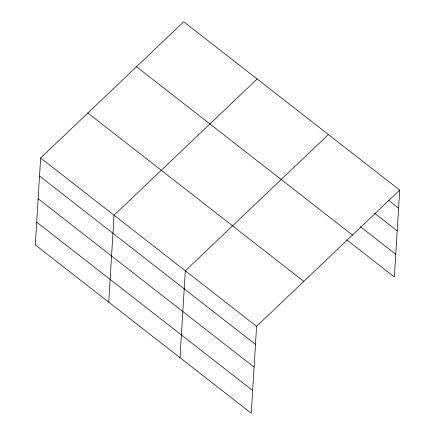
<?xml version="1.0" encoding="UTF-8"?>
<svg xmlns="http://www.w3.org/2000/svg" width="435" height="435" viewBox="0 0 435 435"><rect width="100%" height="100%" fill="white"/><g stroke="black" fill="none" stroke-linecap="round" stroke-linejoin="round"><path stroke-width="0.65" d="M40.634 158.003L35.322 244.905L251.267 413.25L256.585 326.342L399.678 190.095L183.733 21.75L40.634 158.003L256.585 326.342M108.745 302.146L114.057 215.238L257.156 78.985M180.008 357.695L185.321 270.793L328.414 134.54M399.678 190.095L394.366 276.997L346.679 239.826M388.395 200.192L398.574 208.131M374.682 213.313L397.188 230.854M360.392 226.706L395.752 254.274M136.508 66.713L352.459 235.058M87.859 113.04L303.804 281.38M39.536 176.039L255.481 344.379M38.144 198.762L254.089 367.107M36.714 222.182L252.659 390.521"/></g></svg>
